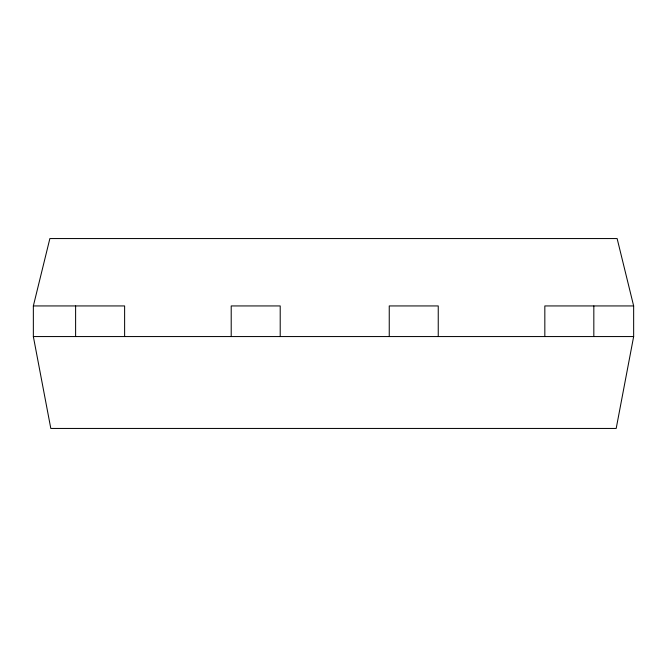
<?xml version="1.0" encoding="UTF-8"?>
<svg xmlns="http://www.w3.org/2000/svg" width="667" height="667" viewBox="0 0 667 667"><rect width="100%" height="100%" fill="white"/><g stroke="black" fill="none" stroke-linecap="round" stroke-linejoin="round"><path stroke-width="1" d="M633.65 336.56L616.191 428.447L50.809 428.447L33.35 336.56L33.35 305.936L49.875 238.553L617.125 238.553L633.65 305.936L633.65 336.56L33.35 336.56M33.35 305.936L124.621 305.936L124.621 336.56M633.65 305.936L544.831 305.936L544.831 336.56M593.83 305.936L593.83 336.56M438.244 336.56L438.244 305.936L389.245 305.936L389.245 336.56M280.207 336.56L280.207 305.936L231.207 305.936L231.207 336.56M75.613 305.936L75.613 336.56"/></g></svg>
